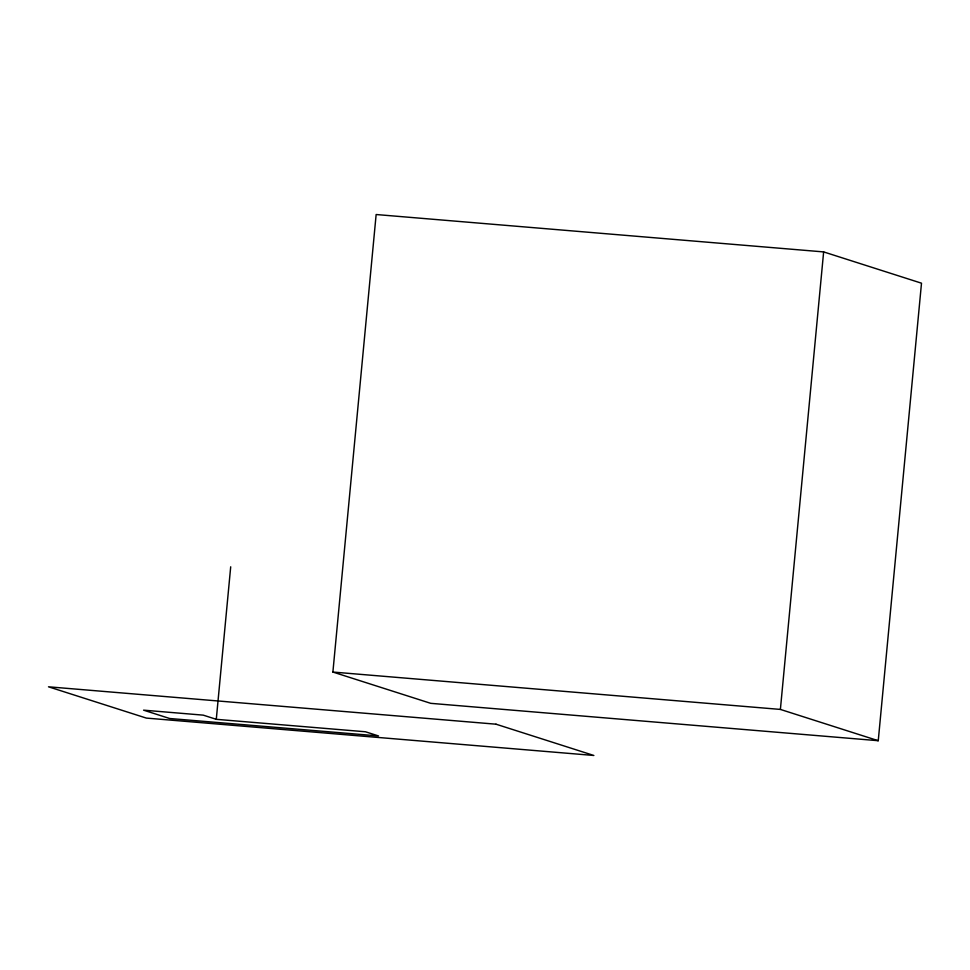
<?xml version="1.0" encoding="UTF-8"?>
<svg xmlns="http://www.w3.org/2000/svg" width="970" height="970" viewBox="0 0 970 970"><rect width="100%" height="100%" fill="white"/><g stroke="black" fill="none" stroke-linecap="round" stroke-linejoin="round"><path stroke-width="1.45" d="M216.286 719.316L203.239 715.145L143.572 710.161L169.665 718.503L378.506 735.939L365.447 731.768L216.286 719.316L230.702 566.807M332.892 672.052L376.142 214.528L823.639 251.909L921.5 283.191L878.25 740.704L430.753 703.335L332.892 672.052L780.389 709.422L878.25 740.704M780.389 709.422L823.639 251.909M495.997 724.19L48.5 686.808L146.361 718.091L593.858 755.472L495.997 724.19"/></g></svg>
